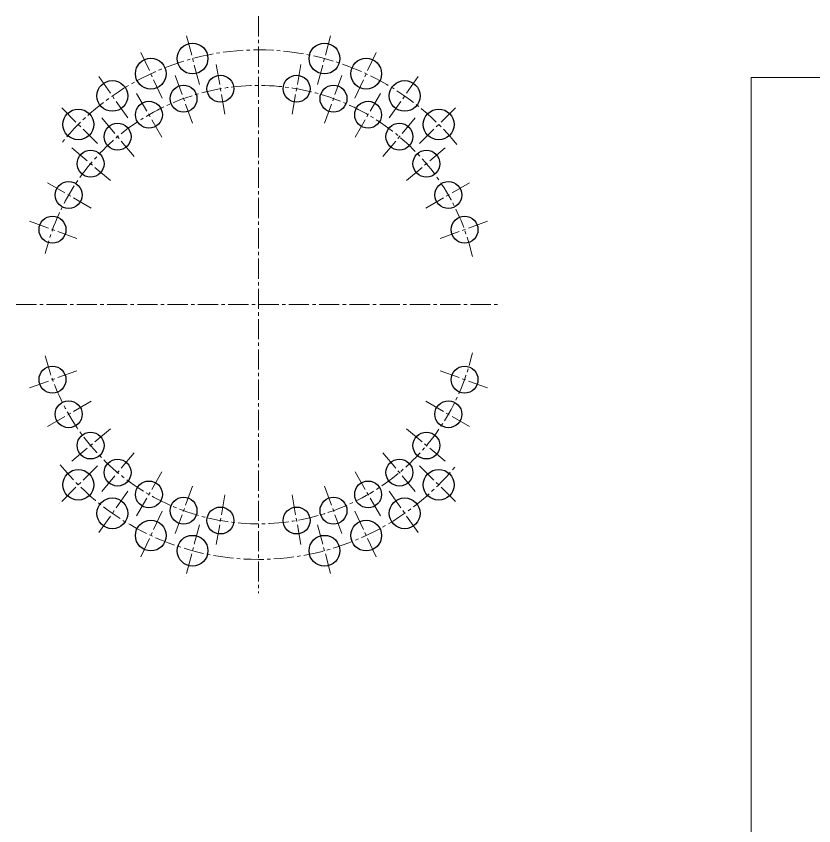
# Model space of a CAD drawing. Extents: x -180 to 1007, y -94 to 522.
# Drawn here: x -179.6 to 27.8, y 311.9 to 522.4 of the extents above; entities that cross this region are included whole.
import ezdxf

# ---------------------------------------------------------------- set-up
doc = ezdxf.new("R2010")
doc.units = 0
doc.header["$LTSCALE"] = 7
doc.header["$MEASUREMENT"] = 0
doc.linetypes.add('CENTER2', pattern=[1.125, 0.75, -0.125, 0.125, -0.125])
doc.layers.get('0').update_dxf_attribs({"linetype": 'CONTINUOUS', "lineweight": 15})
doc.layers.add('1', color=1, linetype='CENTER2', lineweight=15)
doc.layers.add('3', color=3, linetype='CONTINUOUS', lineweight=30)

msp = doc.modelspace()

# ---------------------------------------------------------------- linework, layer by layer
for q in [(11.4997, -94.1371), (431.4997, 506.465)]:
    msp.add_line((11.4997, 506.465), q)
at = {"layer": '1'}
for p, q in [((-116.5554, 522.4207), (-116.5554, 372.4207)), ((-131.8905, 504.6518), (-135.5139, 518.1748)), ((-101.2204, 504.6518), (-97.5969, 518.1748)), ((-141.5956, 501.1194), (-147.5122, 513.8078)), ((-91.5153, 501.1194), (-85.7272, 513.5321)), ((-125.2813, 496.9073), (-127.6255, 510.2022)), ((-107.8296, 496.9073), (-105.4854, 510.2022)), ((-150.5398, 495.9555), (-158.5699, 507.4236)), ((-82.571, 495.9555), (-74.541, 507.4236)), ((-133.7419, 494.6403), (-138.3592, 507.3261)), ((-99.3689, 494.6403), (-94.7516, 507.3261)), ((-141.6804, 490.9385), (-148.4304, 502.6298)), ((-91.4304, 490.9385), (-84.6804, 502.6298)), ((-158.4515, 489.3168), (-168.351, 499.2163)), ((-74.6594, 489.3168), (-64.7599, 499.2163)), ((-148.8555, 485.9144), (-157.5331, 496.256)), ((-84.2554, 485.9144), (-75.5777, 496.256)), ((-155.0492, 479.7208), (-165.3908, 488.3984)), ((-78.0617, 479.7208), (-67.7201, 488.3984)), ((-160.0732, 472.5457), (-171.7645, 479.2957)), ((-73.0377, 472.5457), (-61.3463, 479.2957)), ((-163.775, 464.6072), (-176.4608, 469.2245)), ((-69.3359, 464.6072), (-56.65, 469.2245)), ((-179.5554, 447.4207), (-53.5554, 447.4207)), ((-163.775, 430.2342), (-176.4608, 425.6169)), ((-69.3359, 430.2342), (-56.65, 425.6169)), ((-160.0732, 422.2957), (-171.7645, 415.5457)), ((-73.0377, 422.2957), (-61.3463, 415.5457)), ((-155.0492, 415.1206), (-165.3908, 406.443)), ((-78.0617, 415.1206), (-67.7201, 406.443)), ((-148.8555, 408.927), (-157.5331, 398.5854)), ((-84.2554, 408.927), (-75.5777, 398.5854)), ((-158.4515, 405.5246), (-168.351, 395.6251)), ((-74.6594, 405.5246), (-64.7599, 395.6251)), ((-141.6804, 403.9029), (-148.4304, 392.2116)), ((-91.4304, 403.9029), (-84.6804, 392.2116)), ((-133.7419, 400.2012), (-138.3592, 387.5153)), ((-99.3689, 400.2012), (-94.7516, 387.5153)), ((-150.5398, 398.8859), (-158.5699, 387.4178)), ((-125.2813, 397.9341), (-127.6255, 384.6392)), ((-107.8296, 397.9341), (-105.4854, 384.6392)), ((-82.571, 398.8859), (-74.541, 387.4178)), ((-141.5956, 393.722), (-147.5122, 381.0337)), ((-91.5153, 393.722), (-85.7272, 381.3093)), ((-131.8905, 390.1896), (-135.5139, 376.6666)), ((-101.2204, 390.1896), (-97.5969, 376.6666))]:
    msp.add_line(p, q, dxfattribs=at)
for radius, start, end in [(66.25, 38.943287, 141.056713), (57, 12.670261, 166.537272), (57, 193.462728, 347.329739), (66.25, 218.943287, 321.056713)]:
    msp.add_arc((-116.5554, 447.4207), radius, start, end, dxfattribs=at)
at = {"layer": '3'}
for centre, radius in [((-133.7022, 511.4133), 4), ((-99.4087, 511.4133), 4), ((-144.5539, 507.4636), 4), ((-88.557, 507.4636), 4), ((-154.5549, 501.6895), 4), ((-126.4534, 503.5548), 3.5), ((-106.6575, 503.5548), 3.5), ((-78.556, 501.6895), 4), ((-136.0506, 500.9832), 3.5), ((-97.0603, 500.9832), 3.5), ((-145.0554, 496.7842), 3.5), ((-88.0554, 496.7842), 3.5), ((-163.4013, 494.2665), 4), ((-69.7096, 494.2665), 4), ((-153.1943, 491.0852), 3.5), ((-79.9165, 491.0852), 3.5), ((-160.22, 484.0596), 3.5), ((-72.8909, 484.0596), 3.5), ((-165.9189, 475.9207), 3.5), ((-67.192, 475.9207), 3.5), ((-170.1179, 466.9159), 3.5), ((-62.993, 466.9159), 3.5), ((-170.1179, 427.9256), 3.5), ((-62.993, 427.9256), 3.5), ((-165.9189, 418.9207), 3.5), ((-67.192, 418.9207), 3.5), ((-160.22, 410.7818), 3.5), ((-72.8909, 410.7818), 3.5), ((-153.1943, 403.7562), 3.5), ((-79.9165, 403.7562), 3.5), ((-163.4013, 400.5749), 4), ((-69.7096, 400.5749), 4), ((-145.0554, 398.0573), 3.5), ((-88.0554, 398.0573), 3.5), ((-154.5549, 393.1519), 4), ((-136.0506, 393.8582), 3.5), ((-97.0603, 393.8582), 3.5), ((-78.556, 393.1519), 4), ((-126.4534, 391.2867), 3.5), ((-106.6575, 391.2867), 3.5), ((-144.5539, 387.3778), 4), ((-88.557, 387.3778), 4), ((-133.7022, 383.4281), 4), ((-99.4087, 383.4281), 4)]:
    msp.add_circle(centre, radius, dxfattribs=at)

doc.saveas('drawing.dxf')
